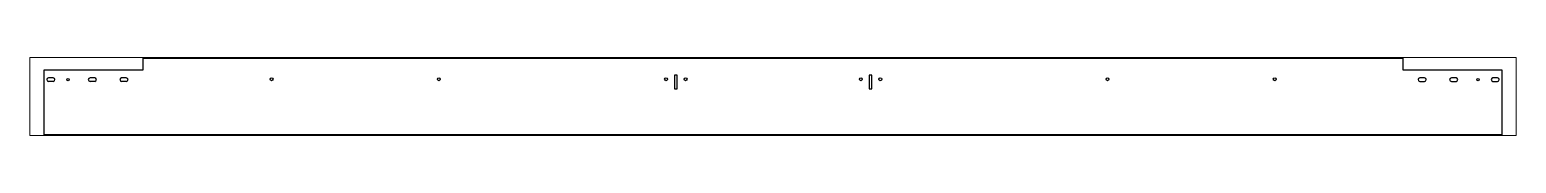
# Paper-space layout 'Layout1' of a CAD drawing. Header units: millimetres. Extents: x 0 to 257, y 91 to 104.
# The model-space entities are those that its viewports show. They can reach past a viewport. Long polylines and large blocks are cut down to what shows.
import ezdxf

# ---------------------------------------------------------------- set-up
doc = ezdxf.new("R2010")
doc.units = ezdxf.units.MM
doc.header["$LTSCALE"] = 25
doc.layers.add('3_Pezzi', color=7, linetype='Continuous')
doc.layers.add('5_Bulloni', color=7, linetype='Continuous')

msp = doc.modelspace()

# ---------------------------------------------------------------- linework, layer by layer
at = {"layer": '3_Pezzi', "color": 3, "linetype": 'Continuous'}
for p, q in [((305, 82), (305, 118)), ((305, 118), (4184.4, 118)), ((4184.4, 118), (4184.4, 82)), ((0, -118), (0, 82)), ((0, 82), (305, 82)), ((1949.3, 65.5), (1941.3, 65.5)), ((1941.3, 65.5), (1941.3, 23.5)), ((1949.3, 23.5), (1949.3, 65.5)), ((2549.3, 65.5), (2541.3, 65.5)), ((2541.3, 65.5), (2541.3, 23.5)), ((2549.3, 23.5), (2549.3, 65.5)), ((4184.4, 82), (4489.4, 82)), ((4489.4, 82), (4489.4, -118)), ((1941.3, 23.5), (1949.3, 23.5)), ((2541.3, 23.5), (2549.3, 23.5)), ((4489.4, -118), (0, -118))]:
    msp.add_line(p, q, dxfattribs=at)
at = {"layer": '5_Bulloni', "color": 4, "linetype": 'Continuous'}
for p, q in [((27.3, 57.3), (12.8, 57.3)), ((12.8, 46.8), (27.3, 46.8)), ((155.3, 57.3), (140.8, 57.3)), ((140.8, 46.8), (155.3, 46.8)), ((252.6, 57.3), (238.1, 57.3)), ((238.1, 46.8), (252.6, 46.8)), ((4251.5, 57.2), (4237, 57.2)), ((4237, 46.7), (4251.5, 46.7)), ((4348.8, 57.2), (4334.3, 57.2)), ((4334.3, 46.7), (4348.8, 46.7)), ((4476.8, 57.2), (4462.3, 57.2)), ((4462.3, 46.7), (4476.8, 46.7))]:
    msp.add_line(p, q, dxfattribs=at)
at = {"layer": '5_Bulloni', "color": 2, "linetype": 'Continuous'}
for centre, radius in [((73, 52), 3.25), ((700.2, 53.2), 4.5), ((700.2, 53.2), 4.5), ((1215.2, 53.2), 4.5), ((1215.2, 53.2), 4.5), ((1915.3, 53.2), 4.5), ((1915.3, 53.2), 4.5), ((1975.3, 53.2), 4.5), ((1975.3, 53.2), 4.5), ((2515.3, 53.2), 4.5), ((2515.3, 53.2), 4.5), ((2575.3, 53.2), 4.5), ((2575.3, 53.2), 4.5), ((3275.2, 53.2), 4.5), ((3275.2, 53.2), 4.5), ((3790.2, 53.2), 4.5), ((3790.2, 53.2), 4.5), ((4416.5, 52), 3.25)]:
    msp.add_circle(centre, radius, dxfattribs=at)
at = {"layer": '5_Bulloni', "color": 4, "linetype": 'Continuous'}
for centre, start, end in [((12.8, 52), 90, 270), ((27.3, 52), 270, 90), ((140.8, 52), 90, 270), ((155.3, 52), 270, 90), ((238.1, 52), 90, 270), ((252.6, 52), 270, 90), ((4237, 52), 90, 270), ((4251.5, 52), 270, 90), ((4334.3, 52), 90, 270), ((4348.8, 52), 270, 90), ((4462.3, 52), 90, 270), ((4476.8, 52), 270, 90)]:
    msp.add_arc(centre, 5.25, start, end, dxfattribs=at)

psp = doc.layouts.get("Layout1")

# ---------------------------------------------------------------- viewports
at = {"layer": '0'}
psp.add_viewport(center=(128.5, 97.5), size=(257, 13.51014), view_center_point=(2244.69, 0), view_height=240.72008, dxfattribs=at)

doc.saveas('drawing.dxf')
